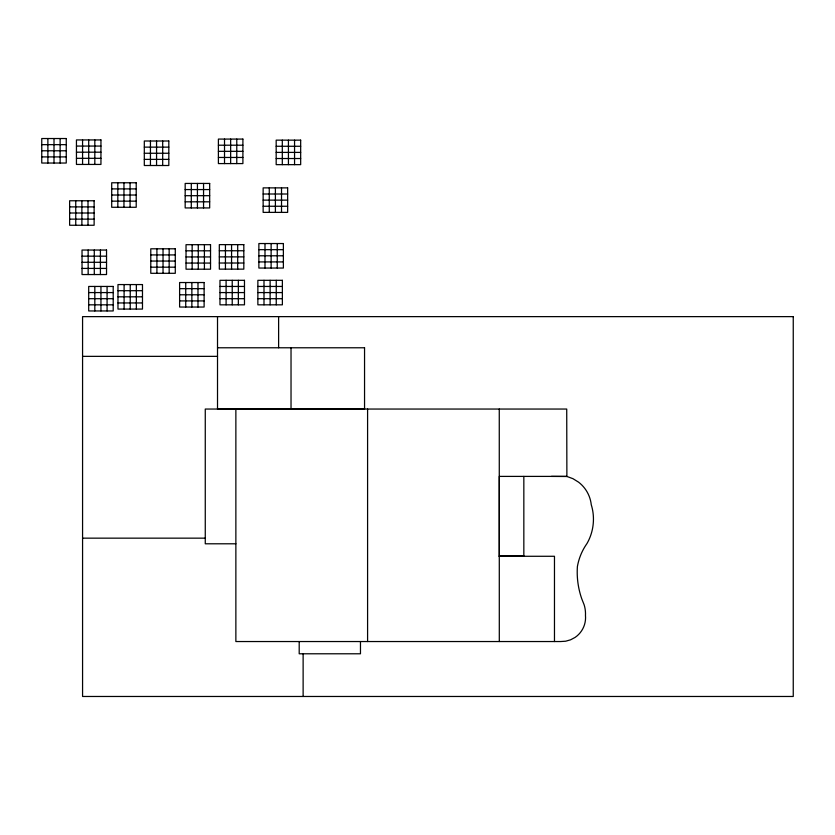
<?xml version="1.0" encoding="UTF-8"?>
<svg xmlns="http://www.w3.org/2000/svg" width="835" height="835" viewBox="0 0 835 835"><rect width="100%" height="100%" fill="white"/><g stroke="black" fill="none" stroke-linecap="round" stroke-linejoin="round"><path stroke-width="1.25" d="M499.267 556.173L523.837 556.173L499.299 556.246L499.299 476.399L566.725 476.399L572.956 478.685L578.592 482.181A32.93 32.93 0 0 1 591.264 504.747C595.282 517.596 593.685 531.916 586.953 543.575A56.926 56.926 0 0 0 577.403 566.516A80.911 80.911 0 0 0 581.745 598.768L584.156 604.864A30.613 30.613 0 0 1 585.471 615.468A23.954 23.954 0 0 1 575.065 637.429L570.576 639.819L565.681 641.207L560.598 641.541L235.867 641.541L235.867 409.046M551.413 476.399L566.881 476.482L566.725 409.046L205.264 409.046L205.264 543.794L235.898 543.794M41.75 144.653L66.257 144.653M218.394 145.207L242.901 145.207M76.444 146.062L100.951 146.062M276.176 146.271L300.673 146.271M144.309 147.127L168.816 147.127M41.75 150.78L66.257 150.78M218.394 151.333L242.901 151.333M76.444 152.189L100.951 152.189M276.176 152.398L300.673 152.398M144.309 153.254L168.816 153.254M41.75 156.907L66.257 156.907M218.394 157.46L242.901 157.46M76.444 158.316L100.951 158.316M276.176 158.525L300.673 158.525M144.309 159.381L168.816 159.381M111.702 188.898L136.209 188.898M185.172 189.566L209.679 189.566M263.14 194.002L287.647 194.002M111.702 195.025L136.209 195.025M185.172 195.693L209.679 195.693M263.14 200.129L287.647 200.129M111.702 201.151L136.209 201.151M185.172 201.82L209.679 201.82M263.14 206.255L287.647 206.255M69.629 206.892L94.125 206.892M69.629 213.008L94.125 213.008M69.629 219.135L94.125 219.135M258.871 249.665L283.378 249.665M186.028 250.813L210.535 250.813M219.313 250.761L243.82 250.761M150.78 254.925L175.287 254.925M258.871 255.792L283.378 255.792M82.028 256.168L106.536 256.168M186.028 256.94L210.535 256.94M219.313 256.888L243.82 256.888M150.78 261.052L175.287 261.052M258.871 261.919L283.378 261.919M82.028 262.294L106.536 262.294M186.028 263.067L210.535 263.067M219.313 263.015L243.82 263.015M150.78 267.179L175.287 267.179M82.028 268.421L106.536 268.421M219.97 286.447L244.478 286.447M257.869 286.447L282.376 286.447M179.608 288.659L204.116 288.659M117.975 290.695L142.482 290.695M88.698 292.574L113.205 292.574M219.97 292.574L244.478 292.574M257.869 292.574L282.376 292.574M179.608 294.786L204.116 294.786M117.975 296.822L142.482 296.822M88.698 298.7L113.205 298.7M219.97 298.7L244.478 298.7M257.869 298.7L282.376 298.7M179.608 300.913L204.116 300.913M117.975 302.948L142.482 302.948M88.698 304.827L113.205 304.827M217.517 347.777L364.551 347.777M82.571 356.357L217.517 356.357M82.571 538.158L205.264 538.158M499.299 556.277L554.471 556.277L554.471 641.541M523.837 476.399L523.837 556.277M499.267 409.046L499.299 641.541M367.588 409.046L367.588 641.541M364.551 347.757L364.551 409.046L217.517 409.025L217.517 316.632M360.469 641.541L360.469 653.784L299.201 653.784L299.201 641.541M303.126 653.784L303.126 696.473M294.557 140.144L294.557 164.652M291.029 347.757L291.029 409.025M288.43 140.144L288.43 164.652M282.303 140.144L282.303 164.652M281.52 187.875L281.52 212.382M278.619 316.632L278.619 347.767M277.251 243.538L277.251 268.045M276.249 280.32L276.249 304.827M275.393 187.875L275.393 212.382M271.124 243.538L271.124 268.045M270.123 280.32L270.123 304.827M269.267 187.875L269.267 212.382M264.998 243.538L264.998 268.045M263.996 280.32L263.996 304.827M238.351 280.32L238.351 304.827M237.693 244.634L237.693 269.141M236.775 139.08L236.775 163.587M232.224 280.32L232.224 304.827M231.566 244.634L231.566 269.141M230.648 139.08L230.648 163.587M226.097 280.32L226.097 304.827M225.44 244.634L225.44 269.141M224.521 139.08L224.521 163.587M204.408 244.686L204.408 269.194M203.552 183.439L203.552 207.936M198.281 244.686L198.281 269.194M197.989 282.533L197.989 307.04M197.425 183.439L197.425 207.936M192.154 244.686L192.154 269.194M191.862 282.533L191.862 307.04M191.298 183.439L191.298 207.936M185.735 282.533L185.735 307.04M169.161 248.799L169.161 273.306M163.034 248.799L163.034 273.306M162.689 141L162.689 165.507M156.907 248.799L156.907 273.306M156.562 141L156.562 165.507M150.436 141L150.436 165.507M136.355 284.568L136.355 309.075M130.083 182.771L130.083 207.278M130.229 284.568L130.229 309.075M124.102 284.568L124.102 309.075M123.956 182.771L123.956 207.278M117.829 182.771L117.829 207.278M107.078 286.447L107.078 310.954M100.951 286.447L100.951 310.954M100.409 250.041L100.409 274.548M94.825 139.936L94.825 164.443M94.825 286.447L94.825 310.954M94.282 250.041L94.282 274.548M88.698 139.936L88.698 164.443M88.155 250.041L88.155 274.548M88.009 200.765L88.009 225.262M82.571 139.936L82.571 164.443M81.882 200.765L81.882 225.262M75.755 200.765L75.755 225.262M60.13 138.526L60.13 163.034M54.004 138.526L54.004 163.034M47.877 138.526L47.877 163.034M66.257 138.526L41.75 138.526L41.75 163.034L66.257 163.034L66.257 138.526M242.901 139.08L218.394 139.08L218.394 163.587L242.901 163.587L242.901 139.08M100.951 139.936L76.444 139.936L76.444 164.443L100.951 164.443L100.951 139.936M300.673 140.144L276.176 140.144L276.176 164.652L300.673 164.652L300.673 140.144M168.816 141L144.309 141L144.309 165.507L168.816 165.507L168.816 141M136.209 182.771L111.702 182.771L111.702 207.278L136.209 207.278L136.209 182.771M209.679 183.439L185.172 183.439L185.172 207.936L209.679 207.936L209.679 183.439M287.647 187.875L263.14 187.875L263.14 212.382L287.647 212.382L287.647 187.875M94.125 200.765L69.629 200.765L69.629 225.262L94.125 225.262L94.125 200.765M283.378 243.538L258.871 243.538L258.871 268.045L283.378 268.045L283.378 243.538M243.82 244.634L219.313 244.634L219.313 269.141L243.82 269.141L243.82 244.634M210.535 244.686L186.028 244.686L186.028 269.194L210.535 269.194L210.535 244.686M175.287 248.799L150.78 248.799L150.78 273.306L175.287 273.306L175.287 248.799M106.536 250.041L82.028 250.041L82.028 274.548L106.536 274.548L106.536 250.041M244.478 280.32L219.97 280.32L219.97 304.827L244.478 304.827L244.478 280.32M282.376 280.32L257.869 280.32L257.869 304.827L282.376 304.827L282.376 280.32M204.116 282.533L179.608 282.533L179.608 307.04L204.116 307.04L204.116 282.533M142.482 284.568L117.975 284.568L117.975 309.075L142.482 309.075L142.482 284.568M113.205 286.447L88.698 286.447L88.698 310.954L113.205 310.954L113.205 286.447M793.25 316.632L82.571 316.632L82.571 696.473L793.25 696.473L793.25 316.632"/></g></svg>
